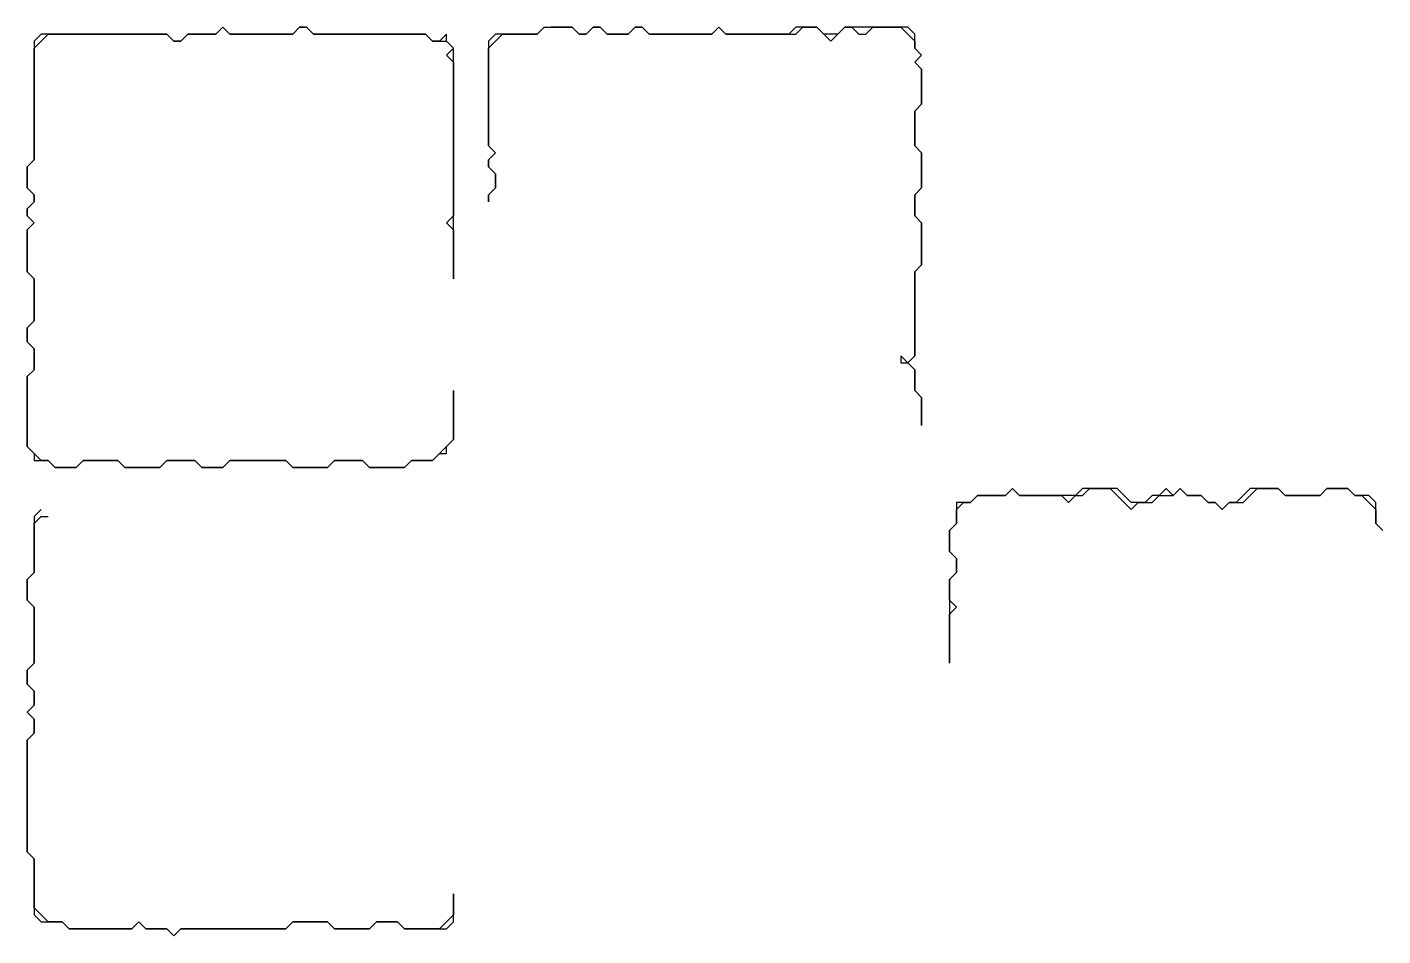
# Model space of a CAD drawing. Header units: metres. Extents: x 0 to 600, y 0 to 400.
# Drawn here: x 297.77 to 326.64, y 112.65 to 131.99 of the extents above; entities that cross this region are included whole.
import ezdxf

# ---------------------------------------------------------------- set-up
doc = ezdxf.new("R2010")
doc.units = ezdxf.units.M

msp = doc.modelspace()

# ---------------------------------------------------------------- linework, layer by layer
for points in [[(301.935, 131.994), (301.786, 131.845), (301.637, 131.845), (301.488, 131.845), (301.339, 131.845), (301.19, 131.845), (301.042, 131.696), (300.893, 131.696), (300.744, 131.845), (300.595, 131.845), (300.446, 131.845), (300.298, 131.845), (300.149, 131.845), (300, 131.845), (299.851, 131.845), (299.702, 131.845), (299.554, 131.845), (299.405, 131.845), (299.256, 131.845), (299.107, 131.845), (298.958, 131.845), (298.81, 131.845), (298.661, 131.845), (298.512, 131.845), (298.363, 131.845), (298.214, 131.845), (298.065, 131.845), (297.917, 131.696), (297.917, 131.548), (297.917, 131.399), (297.917, 131.25), (297.917, 131.101), (297.917, 130.952), (297.917, 130.804), (297.917, 130.655), (297.917, 130.506), (297.917, 130.357), (297.917, 130.208), (297.917, 130.06), (297.917, 129.911), (297.917, 129.762), (297.917, 129.613), (297.917, 129.464), (297.917, 129.315), (297.917, 129.167), (297.768, 129.018), (297.768, 128.869), (297.768, 128.72), (297.768, 128.571), (297.917, 128.423), (297.917, 128.274), (297.768, 128.125), (297.768, 127.976), (297.917, 127.827), (297.768, 127.679), (297.768, 127.53), (297.768, 127.381), (297.768, 127.232), (297.768, 127.083), (297.768, 126.935), (297.768, 126.786), (297.917, 126.637), (297.917, 126.488), (297.917, 126.339), (297.917, 126.19), (297.917, 126.042), (297.917, 125.893), (297.917, 125.744), (297.768, 125.595), (297.768, 125.446), (297.768, 125.298), (297.917, 125.149), (297.917, 125), (297.917, 124.851), (297.917, 124.702), (297.768, 124.554), (297.768, 124.405), (297.768, 124.256), (297.768, 124.107), (297.768, 123.958), (297.768, 123.81), (297.768, 123.661), (297.768, 123.512), (297.768, 123.363), (297.768, 123.214), (297.768, 123.065), (297.917, 122.917), (297.917, 122.768), (298.065, 122.768), (298.214, 122.768), (298.363, 122.619), (298.512, 122.619), (298.661, 122.619), (298.81, 122.619), (298.958, 122.768), (299.107, 122.768), (299.256, 122.768), (299.405, 122.768), (299.554, 122.768), (299.702, 122.768), (299.851, 122.619), (300, 122.619), (300.149, 122.619), (300.298, 122.619), (300.446, 122.619), (300.595, 122.619), (300.744, 122.768), (300.893, 122.768), (301.042, 122.768), (301.19, 122.768), (301.339, 122.768), (301.488, 122.619), (301.637, 122.619), (301.786, 122.619), (301.935, 122.619), (302.083, 122.768), (302.232, 122.768), (302.381, 122.768), (302.53, 122.768), (302.679, 122.768), (302.827, 122.768), (302.976, 122.768), (303.125, 122.768), (303.274, 122.768), (303.423, 122.619), (303.571, 122.619), (303.72, 122.619), (303.869, 122.619), (304.018, 122.619), (304.167, 122.619), (304.315, 122.768), (304.464, 122.768), (304.613, 122.768), (304.762, 122.768), (304.911, 122.768), (305.06, 122.619), (305.208, 122.619), (305.357, 122.619), (305.506, 122.619), (305.655, 122.619), (305.804, 122.619), (305.952, 122.768), (306.101, 122.768), (306.25, 122.768), (306.399, 122.768), (306.548, 122.917), (306.696, 122.917), (306.696, 123.065), (306.845, 123.214), (306.845, 123.363), (306.845, 123.512), (306.845, 123.661), (306.845, 123.81), (306.845, 123.958), (306.845, 124.107), (306.845, 124.256), (306.845, 124.107), (306.845, 123.958), (306.845, 123.81), (306.845, 123.661), (306.845, 123.512), (306.845, 123.363), (306.845, 123.214), (306.696, 123.065), (306.548, 122.917), (306.399, 122.768), (306.25, 122.768), (306.101, 122.768), (305.952, 122.768), (305.804, 122.619), (305.655, 122.619), (305.506, 122.619), (305.357, 122.619), (305.208, 122.619), (305.06, 122.619), (304.911, 122.768), (304.762, 122.768), (304.613, 122.768), (304.464, 122.768), (304.315, 122.768), (304.167, 122.619), (304.018, 122.619), (303.869, 122.619), (303.72, 122.619), (303.571, 122.619), (303.423, 122.619), (303.274, 122.768), (303.125, 122.768), (302.976, 122.768), (302.827, 122.768), (302.679, 122.768), (302.53, 122.768), (302.381, 122.768), (302.232, 122.768), (302.083, 122.768), (301.935, 122.619), (301.786, 122.619), (301.637, 122.619), (301.488, 122.619), (301.339, 122.768), (301.19, 122.768), (301.042, 122.768), (300.893, 122.768), (300.744, 122.768), (300.595, 122.619), (300.446, 122.619), (300.298, 122.619), (300.149, 122.619), (300, 122.619), (299.851, 122.619), (299.702, 122.768), (299.554, 122.768), (299.405, 122.768), (299.256, 122.768), (299.107, 122.768), (298.958, 122.768), (298.81, 122.619), (298.661, 122.619), (298.512, 122.619), (298.363, 122.619), (298.214, 122.768), (298.065, 122.768), (297.917, 122.917), (297.768, 123.065), (297.768, 123.214), (297.768, 123.363), (297.768, 123.512), (297.768, 123.661), (297.768, 123.81), (297.768, 123.958), (297.768, 124.107), (297.768, 124.256), (297.768, 124.405), (297.768, 124.554), (297.917, 124.702), (297.917, 124.851), (297.917, 125), (297.917, 125.149), (297.768, 125.298), (297.768, 125.446), (297.768, 125.595), (297.917, 125.744), (297.917, 125.893), (297.917, 126.042), (297.917, 126.19), (297.917, 126.339), (297.917, 126.488), (297.917, 126.637), (297.768, 126.786), (297.768, 126.935), (297.768, 127.083), (297.768, 127.232), (297.768, 127.381), (297.768, 127.53), (297.768, 127.679), (297.917, 127.827), (297.768, 127.976), (297.768, 128.125), (297.917, 128.274), (297.917, 128.423), (297.768, 128.571), (297.768, 128.72), (297.768, 128.869), (297.768, 129.018), (297.917, 129.167), (297.917, 129.315), (297.917, 129.464), (297.917, 129.613), (297.917, 129.762), (297.917, 129.911), (297.917, 130.06), (297.917, 130.208), (297.917, 130.357), (297.917, 130.506), (297.917, 130.655), (297.917, 130.804), (297.917, 130.952), (297.917, 131.101), (297.917, 131.25), (297.917, 131.399), (297.917, 131.548), (298.065, 131.696), (298.214, 131.845), (298.363, 131.845), (298.512, 131.845), (298.661, 131.845), (298.81, 131.845), (298.958, 131.845), (299.107, 131.845), (299.256, 131.845), (299.405, 131.845), (299.554, 131.845), (299.702, 131.845), (299.851, 131.845), (300, 131.845), (300.149, 131.845), (300.298, 131.845), (300.446, 131.845), (300.595, 131.845), (300.744, 131.845), (300.893, 131.696), (301.042, 131.696), (301.19, 131.845), (301.339, 131.845), (301.488, 131.845), (301.637, 131.845), (301.786, 131.845), (301.935, 131.994), (302.083, 131.845), (302.232, 131.845), (302.381, 131.845), (302.53, 131.845), (302.679, 131.845), (302.827, 131.845), (302.976, 131.845), (303.125, 131.845), (303.274, 131.845), (303.423, 131.845), (303.571, 131.994), (303.72, 131.994), (303.869, 131.845), (304.018, 131.845), (304.167, 131.845), (304.315, 131.845), (304.464, 131.845), (304.613, 131.845), (304.762, 131.845), (304.911, 131.845), (305.06, 131.845), (305.208, 131.845), (305.357, 131.845), (305.506, 131.845), (305.655, 131.845), (305.804, 131.845), (305.952, 131.845), (306.101, 131.845), (306.25, 131.845), (306.399, 131.696), (306.548, 131.696), (306.696, 131.696), (306.845, 131.548), (306.696, 131.399), (306.845, 131.25), (306.845, 131.101), (306.845, 130.952), (306.845, 130.804), (306.845, 130.655), (306.845, 130.506), (306.845, 130.357), (306.845, 130.208), (306.845, 130.06), (306.845, 129.911), (306.845, 129.762), (306.845, 129.613), (306.845, 129.464), (306.845, 129.315), (306.845, 129.167), (306.845, 129.018), (306.845, 128.869), (306.845, 128.72), (306.845, 128.571), (306.845, 128.423), (306.845, 128.274), (306.845, 128.125), (306.845, 127.976), (306.696, 127.827), (306.845, 127.679), (306.845, 127.53), (306.845, 127.381), (306.845, 127.232), (306.845, 127.083), (306.845, 126.935), (306.845, 126.786), (306.845, 126.637), (306.845, 126.786), (306.845, 126.935), (306.845, 127.083), (306.845, 127.232), (306.845, 127.381), (306.845, 127.53), (306.845, 127.679), (306.845, 127.827), (306.845, 127.976), (306.845, 128.125), (306.845, 128.274), (306.845, 128.423), (306.845, 128.571), (306.845, 128.72), (306.845, 128.869), (306.845, 129.018), (306.845, 129.167), (306.845, 129.315), (306.845, 129.464), (306.845, 129.613), (306.845, 129.762), (306.845, 129.911), (306.845, 130.06), (306.845, 130.208), (306.845, 130.357), (306.845, 130.506), (306.845, 130.655), (306.845, 130.804), (306.845, 130.952), (306.845, 131.101), (306.845, 131.25), (306.845, 131.399), (306.845, 131.548), (306.696, 131.696), (306.696, 131.845), (306.548, 131.696), (306.399, 131.696), (306.25, 131.845), (306.101, 131.845), (305.952, 131.845), (305.804, 131.845), (305.655, 131.845), (305.506, 131.845), (305.357, 131.845), (305.208, 131.845), (305.06, 131.845), (304.911, 131.845), (304.762, 131.845), (304.613, 131.845), (304.464, 131.845), (304.315, 131.845), (304.167, 131.845), (304.018, 131.845), (303.869, 131.845), (303.72, 131.994), (303.571, 131.994), (303.423, 131.845), (303.274, 131.845), (303.125, 131.845), (302.976, 131.845), (302.827, 131.845), (302.679, 131.845), (302.53, 131.845), (302.381, 131.845), (302.232, 131.845), (302.083, 131.845)], [(308.78, 131.994), (308.631, 131.845), (308.482, 131.845), (308.333, 131.845), (308.185, 131.845), (308.036, 131.845), (307.887, 131.845), (307.738, 131.845), (307.589, 131.696), (307.589, 131.548), (307.589, 131.399), (307.589, 131.25), (307.589, 131.101), (307.589, 130.952), (307.589, 130.804), (307.589, 130.655), (307.589, 130.506), (307.589, 130.357), (307.589, 130.208), (307.589, 130.06), (307.589, 129.911), (307.589, 129.762), (307.589, 129.613), (307.589, 129.464), (307.738, 129.315), (307.589, 129.167), (307.589, 129.018), (307.738, 128.869), (307.738, 128.72), (307.738, 128.571), (307.589, 128.423), (307.589, 128.274), (307.589, 128.423), (307.738, 128.571), (307.738, 128.72), (307.738, 128.869), (307.589, 129.018), (307.589, 129.167), (307.738, 129.315), (307.589, 129.464), (307.589, 129.613), (307.589, 129.762), (307.589, 129.911), (307.589, 130.06), (307.589, 130.208), (307.589, 130.357), (307.589, 130.506), (307.589, 130.655), (307.589, 130.804), (307.589, 130.952), (307.589, 131.101), (307.589, 131.25), (307.589, 131.399), (307.589, 131.548), (307.738, 131.696), (307.887, 131.845), (308.036, 131.845), (308.185, 131.845), (308.333, 131.845), (308.482, 131.845), (308.631, 131.845), (308.78, 131.994), (308.929, 131.994), (309.077, 131.994), (309.226, 131.994), (309.375, 131.994), (309.524, 131.845), (309.673, 131.845), (309.821, 131.994), (309.97, 131.994), (310.119, 131.845), (310.268, 131.845), (310.417, 131.845), (310.565, 131.845), (310.714, 131.994), (310.863, 131.994), (311.012, 131.845), (311.161, 131.845), (311.31, 131.845), (311.458, 131.845), (311.607, 131.845), (311.756, 131.845), (311.905, 131.845), (312.054, 131.845), (312.202, 131.845), (312.351, 131.845), (312.5, 131.994), (312.649, 131.845), (312.798, 131.845), (312.946, 131.845), (313.095, 131.845), (313.244, 131.845), (313.393, 131.845), (313.542, 131.845), (313.69, 131.845), (313.839, 131.845), (313.988, 131.845), (314.137, 131.845), (314.286, 131.994), (314.435, 131.994), (314.583, 131.994), (314.732, 131.845), (314.881, 131.696), (315.03, 131.845), (315.179, 131.994), (315.327, 131.994), (315.476, 131.845), (315.625, 131.845), (315.774, 131.994), (315.923, 131.994), (316.071, 131.994), (316.22, 131.994), (316.369, 131.994), (316.518, 131.845), (316.667, 131.696), (316.667, 131.548), (316.815, 131.399), (316.667, 131.25), (316.815, 131.101), (316.815, 130.952), (316.815, 130.804), (316.815, 130.655), (316.815, 130.506), (316.815, 130.357), (316.667, 130.208), (316.667, 130.06), (316.667, 129.911), (316.667, 129.762), (316.667, 129.613), (316.667, 129.464), (316.815, 129.315), (316.815, 129.167), (316.815, 129.018), (316.815, 128.869), (316.815, 128.72), (316.815, 128.571), (316.667, 128.423), (316.667, 128.274), (316.667, 128.125), (316.667, 127.976), (316.815, 127.827), (316.815, 127.679), (316.815, 127.53), (316.815, 127.381), (316.815, 127.232), (316.815, 127.083), (316.815, 126.935), (316.667, 126.786), (316.667, 126.637), (316.667, 126.488), (316.667, 126.339), (316.667, 126.19), (316.667, 126.042), (316.667, 125.893), (316.667, 125.744), (316.667, 125.595), (316.667, 125.446), (316.667, 125.298), (316.667, 125.149), (316.667, 125), (316.518, 124.851), (316.369, 125), (316.369, 124.851), (316.518, 124.851), (316.667, 124.702), (316.667, 124.554), (316.667, 124.405), (316.667, 124.256), (316.815, 124.107), (316.815, 123.958), (316.815, 123.81), (316.815, 123.661), (316.815, 123.512), (316.815, 123.661), (316.815, 123.81), (316.815, 123.958), (316.815, 124.107), (316.667, 124.256), (316.667, 124.405), (316.667, 124.554), (316.667, 124.702), (316.518, 124.851), (316.667, 125), (316.667, 125.149), (316.667, 125.298), (316.667, 125.446), (316.667, 125.595), (316.667, 125.744), (316.667, 125.893), (316.667, 126.042), (316.667, 126.19), (316.667, 126.339), (316.667, 126.488), (316.667, 126.637), (316.667, 126.786), (316.815, 126.935), (316.815, 127.083), (316.815, 127.232), (316.815, 127.381), (316.815, 127.53), (316.815, 127.679), (316.815, 127.827), (316.667, 127.976), (316.667, 128.125), (316.667, 128.274), (316.667, 128.423), (316.815, 128.571), (316.815, 128.72), (316.815, 128.869), (316.815, 129.018), (316.815, 129.167), (316.815, 129.315), (316.667, 129.464), (316.667, 129.613), (316.667, 129.762), (316.667, 129.911), (316.667, 130.06), (316.667, 130.208), (316.815, 130.357), (316.815, 130.506), (316.815, 130.655), (316.815, 130.804), (316.815, 130.952), (316.815, 131.101), (316.667, 131.25), (316.815, 131.399), (316.667, 131.548), (316.667, 131.696), (316.667, 131.845), (316.518, 131.994), (316.369, 131.994), (316.22, 131.994), (316.071, 131.994), (315.923, 131.994), (315.774, 131.994), (315.625, 131.994), (315.476, 131.994), (315.327, 131.994), (315.179, 131.994), (315.03, 131.845), (314.881, 131.845), (314.732, 131.845), (314.583, 131.994), (314.435, 131.994), (314.286, 131.994), (314.137, 131.994), (313.988, 131.845), (313.839, 131.845), (313.69, 131.845), (313.542, 131.845), (313.393, 131.845), (313.244, 131.845), (313.095, 131.845), (312.946, 131.845), (312.798, 131.845), (312.649, 131.845), (312.5, 131.994), (312.351, 131.845), (312.202, 131.845), (312.054, 131.845), (311.905, 131.845), (311.756, 131.845), (311.607, 131.845), (311.458, 131.845), (311.31, 131.845), (311.161, 131.845), (311.012, 131.845), (310.863, 131.994), (310.714, 131.994), (310.565, 131.845), (310.417, 131.845), (310.268, 131.845), (310.119, 131.845), (309.97, 131.994), (309.821, 131.994), (309.673, 131.845), (309.524, 131.845), (309.375, 131.994), (309.226, 131.994), (309.077, 131.994), (308.929, 131.994)], [(318.75, 122.173), (318.601, 122.024), (318.452, 122.024), (318.304, 122.024), (318.155, 122.024), (318.006, 122.024), (317.857, 121.875), (317.708, 121.875), (317.56, 121.875), (317.56, 121.726), (317.56, 121.577), (317.56, 121.429), (317.411, 121.28), (317.411, 121.131), (317.411, 120.982), (317.411, 120.833), (317.56, 120.685), (317.56, 120.536), (317.56, 120.387), (317.411, 120.238), (317.411, 120.089), (317.411, 119.94), (317.411, 119.792), (317.411, 119.643), (317.411, 119.494), (317.411, 119.345), (317.411, 119.196), (317.411, 119.048), (317.411, 118.899), (317.411, 118.75), (317.411, 118.601), (317.411, 118.452), (317.411, 118.601), (317.411, 118.75), (317.411, 118.899), (317.411, 119.048), (317.411, 119.196), (317.411, 119.345), (317.411, 119.494), (317.56, 119.643), (317.411, 119.792), (317.411, 119.94), (317.411, 120.089), (317.411, 120.238), (317.56, 120.387), (317.56, 120.536), (317.56, 120.685), (317.411, 120.833), (317.411, 120.982), (317.411, 121.131), (317.411, 121.28), (317.56, 121.429), (317.56, 121.577), (317.56, 121.726), (317.708, 121.875), (317.857, 121.875), (318.006, 122.024), (318.155, 122.024), (318.304, 122.024), (318.452, 122.024), (318.601, 122.024), (318.75, 122.173), (318.899, 122.024), (319.048, 122.024), (319.196, 122.024), (319.345, 122.024), (319.494, 122.024), (319.643, 122.024), (319.792, 122.024), (319.94, 121.875), (320.089, 122.024), (320.238, 122.024), (320.387, 122.173), (320.536, 122.173), (320.685, 122.173), (320.833, 122.173), (320.982, 122.024), (321.131, 121.875), (321.28, 121.726), (321.429, 121.875), (321.577, 121.875), (321.726, 121.875), (321.875, 122.024), (322.024, 122.024), (322.173, 122.024), (322.321, 122.173), (322.47, 122.024), (322.619, 122.024), (322.768, 122.024), (322.917, 121.875), (323.065, 121.875), (323.214, 121.726), (323.363, 121.875), (323.512, 121.875), (323.661, 121.875), (323.81, 122.024), (323.958, 122.173), (324.107, 122.173), (324.256, 122.173), (324.405, 122.173), (324.554, 122.024), (324.702, 122.024), (324.851, 122.024), (325, 122.024), (325.149, 122.024), (325.298, 122.024), (325.446, 122.173), (325.595, 122.173), (325.744, 122.173), (325.893, 122.173), (326.042, 122.024), (326.19, 122.024), (326.339, 121.875), (326.488, 121.726), (326.488, 121.577), (326.488, 121.429), (326.637, 121.28), (326.488, 121.429), (326.488, 121.577), (326.488, 121.726), (326.488, 121.875), (326.339, 122.024), (326.19, 122.024), (326.042, 122.024), (325.893, 122.173), (325.744, 122.173), (325.595, 122.173), (325.446, 122.173), (325.298, 122.024), (325.149, 122.024), (325, 122.024), (324.851, 122.024), (324.702, 122.024), (324.554, 122.024), (324.405, 122.173), (324.256, 122.173), (324.107, 122.173), (323.958, 122.173), (323.81, 122.173), (323.661, 122.024), (323.512, 121.875), (323.363, 121.875), (323.214, 121.726), (323.065, 121.875), (322.917, 121.875), (322.768, 122.024), (322.619, 122.024), (322.47, 122.024), (322.321, 122.173), (322.173, 122.024), (322.024, 122.173), (321.875, 122.024), (321.726, 122.024), (321.577, 121.875), (321.429, 121.875), (321.28, 121.875), (321.131, 122.024), (320.982, 122.173), (320.833, 122.173), (320.685, 122.173), (320.536, 122.173), (320.387, 122.173), (320.238, 122.173), (320.089, 122.024), (319.94, 122.024), (319.792, 122.024), (319.643, 122.024), (319.494, 122.024), (319.345, 122.024), (319.196, 122.024), (319.048, 122.024), (318.899, 122.024)], [(298.065, 121.726), (297.917, 121.577), (297.917, 121.429), (297.917, 121.28), (297.917, 121.131), (297.917, 120.982), (297.917, 120.833), (297.917, 120.685), (297.917, 120.536), (297.917, 120.387), (297.768, 120.238), (297.768, 120.089), (297.768, 119.94), (297.768, 119.792), (297.917, 119.643), (297.917, 119.494), (297.917, 119.345), (297.917, 119.196), (297.917, 119.048), (297.917, 118.899), (297.917, 118.75), (297.917, 118.601), (297.917, 118.452), (297.768, 118.304), (297.768, 118.155), (297.768, 118.006), (297.917, 117.857), (297.917, 117.708), (297.917, 117.56), (297.768, 117.411), (297.917, 117.262), (297.917, 117.113), (297.917, 116.964), (297.768, 116.815), (297.768, 116.667), (297.768, 116.518), (297.768, 116.369), (297.768, 116.22), (297.768, 116.071), (297.768, 115.923), (297.768, 115.774), (297.768, 115.625), (297.768, 115.476), (297.768, 115.327), (297.768, 115.179), (297.768, 115.03), (297.768, 114.881), (297.768, 114.732), (297.768, 114.583), (297.768, 114.435), (297.917, 114.286), (297.917, 114.137), (297.917, 113.988), (297.917, 113.839), (297.917, 113.69), (297.917, 113.542), (297.917, 113.393), (297.917, 113.244), (297.917, 113.095), (298.065, 112.946), (298.214, 112.946), (298.363, 112.946), (298.512, 112.946), (298.661, 112.798), (298.81, 112.798), (298.958, 112.798), (299.107, 112.798), (299.256, 112.798), (299.405, 112.798), (299.554, 112.798), (299.702, 112.798), (299.851, 112.798), (300, 112.798), (300.149, 112.946), (300.298, 112.798), (300.446, 112.798), (300.595, 112.798), (300.744, 112.798), (300.893, 112.649), (301.042, 112.798), (301.19, 112.798), (301.339, 112.798), (301.488, 112.798), (301.637, 112.798), (301.786, 112.798), (301.935, 112.798), (302.083, 112.798), (302.232, 112.798), (302.381, 112.798), (302.53, 112.798), (302.679, 112.798), (302.827, 112.798), (302.976, 112.798), (303.125, 112.798), (303.274, 112.798), (303.423, 112.946), (303.571, 112.946), (303.72, 112.946), (303.869, 112.946), (304.018, 112.946), (304.167, 112.946), (304.315, 112.798), (304.464, 112.798), (304.613, 112.798), (304.762, 112.798), (304.911, 112.798), (305.06, 112.798), (305.208, 112.946), (305.357, 112.946), (305.506, 112.946), (305.655, 112.946), (305.804, 112.798), (305.952, 112.798), (306.101, 112.798), (306.25, 112.798), (306.399, 112.798), (306.548, 112.798), (306.696, 112.798), (306.845, 112.946), (306.845, 113.095), (306.845, 113.244), (306.845, 113.393), (306.845, 113.542), (306.845, 113.393), (306.845, 113.244), (306.845, 113.095), (306.696, 112.946), (306.548, 112.798), (306.399, 112.798), (306.25, 112.798), (306.101, 112.798), (305.952, 112.798), (305.804, 112.798), (305.655, 112.946), (305.506, 112.946), (305.357, 112.946), (305.208, 112.946), (305.06, 112.798), (304.911, 112.798), (304.762, 112.798), (304.613, 112.798), (304.464, 112.798), (304.315, 112.798), (304.167, 112.946), (304.018, 112.946), (303.869, 112.946), (303.72, 112.946), (303.571, 112.946), (303.423, 112.946), (303.274, 112.798), (303.125, 112.798), (302.976, 112.798), (302.827, 112.798), (302.679, 112.798), (302.53, 112.798), (302.381, 112.798), (302.232, 112.798), (302.083, 112.798), (301.935, 112.798), (301.786, 112.798), (301.637, 112.798), (301.488, 112.798), (301.339, 112.798), (301.19, 112.798), (301.042, 112.798), (300.893, 112.649), (300.744, 112.798), (300.595, 112.798), (300.446, 112.798), (300.298, 112.798), (300.149, 112.946), (300, 112.798), (299.851, 112.798), (299.702, 112.798), (299.554, 112.798), (299.405, 112.798), (299.256, 112.798), (299.107, 112.798), (298.958, 112.798), (298.81, 112.798), (298.661, 112.798), (298.512, 112.946), (298.363, 112.946), (298.214, 112.946), (298.065, 113.095), (297.917, 113.244), (297.917, 113.393), (297.917, 113.542), (297.917, 113.69), (297.917, 113.839), (297.917, 113.988), (297.917, 114.137), (297.917, 114.286), (297.768, 114.435), (297.768, 114.583), (297.768, 114.732), (297.768, 114.881), (297.768, 115.03), (297.768, 115.179), (297.768, 115.327), (297.768, 115.476), (297.768, 115.625), (297.768, 115.774), (297.768, 115.923), (297.768, 116.071), (297.768, 116.22), (297.768, 116.369), (297.768, 116.518), (297.768, 116.667), (297.768, 116.815), (297.917, 116.964), (297.917, 117.113), (297.917, 117.262), (297.768, 117.411), (297.917, 117.56), (297.917, 117.708), (297.917, 117.857), (297.768, 118.006), (297.768, 118.155), (297.768, 118.304), (297.917, 118.452), (297.917, 118.601), (297.917, 118.75), (297.917, 118.899), (297.917, 119.048), (297.917, 119.196), (297.917, 119.345), (297.917, 119.494), (297.917, 119.643), (297.768, 119.792), (297.768, 119.94), (297.768, 120.089), (297.768, 120.238), (297.917, 120.387), (297.917, 120.536), (297.917, 120.685), (297.917, 120.833), (297.917, 120.982), (297.917, 121.131), (297.917, 121.28), (297.917, 121.429), (298.065, 121.577), (298.214, 121.577)]]:
    msp.add_lwpolyline(points)

doc.saveas('drawing.dxf')
